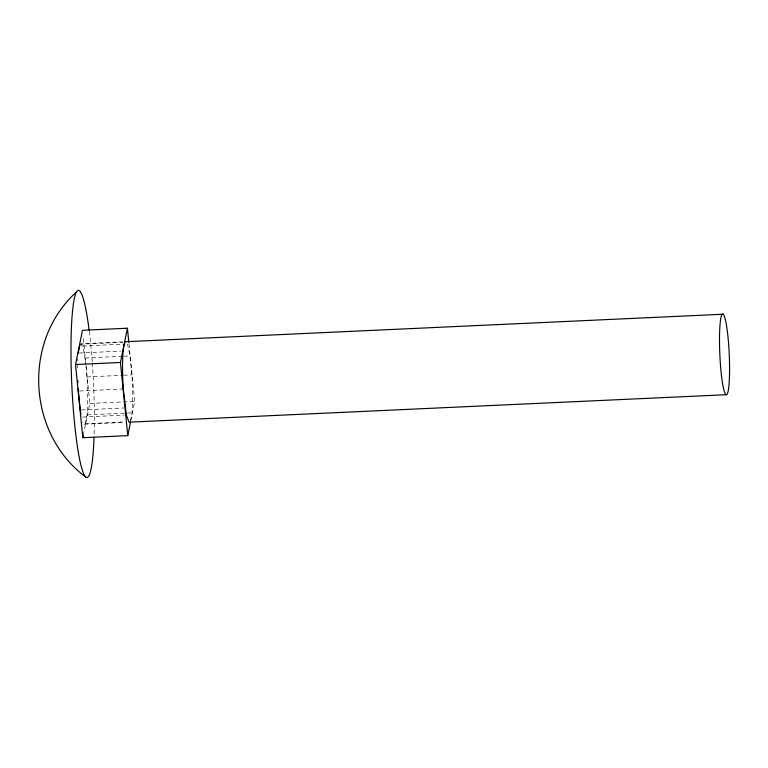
<?xml version="1.0" encoding="UTF-8"?>
<svg xmlns="http://www.w3.org/2000/svg" width="768" height="768" viewBox="0 0 768 768"><rect width="100%" height="100%" fill="white"/><g stroke="black" fill="none" stroke-linecap="round" stroke-linejoin="round"><path stroke-width="0.58" stroke-dasharray="3.84 2.88" d="M86.141 366.883L86.966 376.934A40.435 4.694 87.4 0 1 87.091 414.902L85.286 423.773L84.077 424.243L82.781 421.978M127.469 343.958L130.013 355.93L131.904 374.861A40.435 4.694 87.4 0 1 132.019 412.838L130.56 420.643M83.29 435.427L89.798 403.469L83.078 336.192M130.781 420.797L134.726 401.395L128.957 343.574M122.621 341.856L81.235 343.757L83.846 350.88L85.872 364.656M80.035 344.227L122.602 342.269M82.541 346.022L125.107 344.064M79.411 353.04L120.797 351.139M85.075 357.994L122.918 356.256M124.099 356.198L130.013 355.93M86.966 376.934L122.438 375.302M123.629 375.245L131.904 374.861M79.526 391.018L122.102 389.059M89.798 403.469L134.726 401.395M81.418 409.949L123.994 407.99M87.091 414.902L126.106 413.117M127.296 413.059L132.019 412.838M82.646 417.062L124.032 415.162M85.286 423.773L124.31 421.978M84.077 424.243L124.282 422.39M89.27 331.344A93.648 10.877 87.4 0 1 92.227 361.67M92.314 362.861A93.648 10.877 87.4 0 1 94.09 435.437M77.616 367.795A40.435 4.694 87.4 0 1 77.635 365.395M77.75 360.874A40.435 4.694 87.4 0 1 77.856 358.474"/><path stroke-width="1.15" d="M78.23 353.098L80.035 344.227M130.55 421.939L127.757 435.638L82.829 437.702L75.523 364.531L82.493 330.298L127.421 328.224L128.832 342.394M82.829 437.702L83.29 435.427M127.757 435.638L120.451 362.467L127.421 328.224M76.57 291.898C22.157 340.781 27.302 433.882 85.949 477.206M723.13 314.237L126.173 341.693L124.963 342.163L123.936 345.35L123.158 351.024A40.435 4.694 87.4 0 0 123.283 389.002L126.403 415.056L129.014 422.179L725.971 394.723A40.435 4.694 87.4 0 0 728.035 337.363A40.435 4.694 87.4 0 0 719.645 331.354A40.435 4.694 87.4 0 0 725.971 394.723M75.523 364.531L120.451 362.467M80.419 411.024L80.938 414.067M80.237 410.006L78.346 391.066A40.435 4.694 87.4 0 1 78.202 388.752M94.022 437.549A93.648 10.877 87.4 0 1 78.605 453.974A93.648 10.877 87.4 0 1 72.24 314.208A93.648 10.877 87.4 0 1 89.136 330.221M77.904 382.867A40.435 4.694 87.4 0 1 77.818 380.534"/></g></svg>
